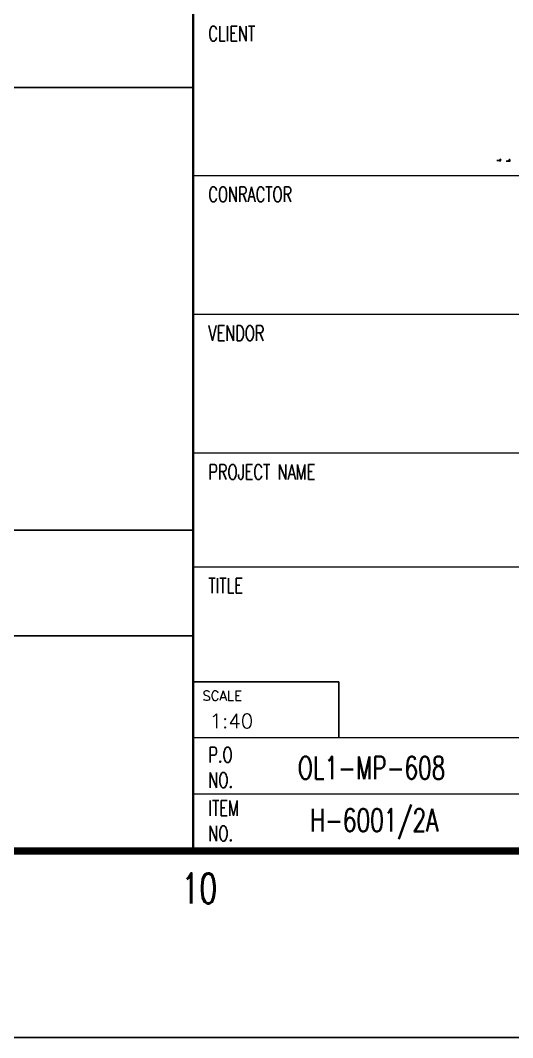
# Model space of a CAD drawing. Header units: millimetres. Extents: x 0 to 232280, y -26939 to 23794.
# Drawn here: x 82813 to 84679, y -26939 to -23082 of the extents above; entities that cross this region are included whole.
import ezdxf
from ezdxf.enums import TextEntityAlignment as Align

# ---------------------------------------------------------------- set-up
doc = ezdxf.new("R2010")
doc.units = ezdxf.units.MM
doc.header["$LTSCALE"] = 30
doc.linetypes.add('HIDDEN2', pattern=[0.1875, 0.125, -0.0625])
for name, color, linetype in [('9', 2, 'HIDDEN2'), ('border', 130, 'Continuous'), ('CON-C', 4, 'Continuous'), ('TITLE', 7, 'Continuous')]:
    doc.layers.add(name, color=color, linetype=linetype)
doc.styles.add('ROMANS', font='ROMANS.shx', dxfattribs={"width": 0.8})
doc.styles.get("Standard").update_dxf_attribs({"font": 'romans.shx', "width": 0.8, "bigfont": 'whgtxt.shx'})

# ---------------------------------------------------------------- blocks, each defined once
blk = doc.blocks.new('TITLE')
at = {"color": 7, "lineweight": 0}
for p, q in [((699.671, 17.683), (699.671, 83.813)), ((699.671, 44.638), (823.671, 44.638)), ((699.671, 44.638), (823.671, 44.638)), ((699.671, 44.638), (823.671, 44.638)), ((699.671, 28.465), (823.671, 28.465)), ((731.528, 23.074), (699.671, 23.074))]:
    blk.add_line(p, q, dxfattribs=at)
at = {"color": 5}
for p, q in [((728.659, 83.126), (728.824, 83.291)), ((728.693, 83.121), (728.824, 83.252)), ((728.727, 83.117), (728.824, 83.214)), ((728.761, 83.113), (728.824, 83.176)), ((728.795, 83.108), (728.824, 83.138)), ((729.479, 83.067), (729.691, 83.278)), ((729.517, 83.067), (729.691, 83.24)), ((729.555, 83.067), (729.691, 83.202)), ((729.594, 83.067), (729.691, 83.164)), ((729.633, 83.068), (729.691, 83.126)), ((729.672, 83.069), (729.691, 83.087)), ((729.672, 83.069), (729.691, 83.087))]:
    blk.add_line(p, q, dxfattribs=at)
at = {"color": 7}
blk.add_line((841, 0), (0, 0), dxfattribs=at)
at = {"color": 7, "const_width": 0.707}
blk.add_lwpolyline([(28.293, 17.683), (823.671, 17.683)], dxfattribs=at)
at = {"layer": '9', "color": 5, "linetype": 'Continuous'}
blk.add_line((728.817, 83.106), (728.824, 83.113), dxfattribs=at)
for start, end in [(260.06458, 263.56714), (268.29686, 271.70314), (268.29686, 271.70314)]:
    blk.add_arc((729.509, 89.179), 6.113, start, end, dxfattribs=at)
at = {"layer": 'border', "color": 7, "linetype": 'Continuous', "lineweight": 0}
for p, q in [((699.671, 81.726), (823.671, 81.726)), ((699.671, 68.573), (823.671, 68.573)), ((699.671, 55.42), (823.671, 55.42))]:
    blk.add_line(p, q, dxfattribs=at)
at = {"layer": 'TITLE'}
for p, q in [((699.671, 33.733), (713.472, 33.733)), ((713.472, 33.733), (713.472, 28.465))]:
    blk.add_line(p, q, dxfattribs=at)
at = {"layer": 'TITLE', "color": 7, "lineweight": 0}
blk.add_lwpolyline([(699.671, 17.683, 0.216, 0.216, 0), (699.671, 143.966, 0, 0, 0), (823.671, 143.966, 0, 0, 0)], format="xyseb", dxfattribs=at)
at = {"layer": 'TITLE', "lineweight": 0, "const_width": 0.14}
blk.add_lwpolyline([(699.671, 33.733), (699.671, 28.465)], dxfattribs=at)
at = {"color": 7, "lineweight": 0, "style": 'ROMANS', "width": 0.7}
for s, height, p in [('CLIENT', 1.4376, (701.108, 94.45)), ('CONRACTOR', 1.4376, (701.108, 79.21)), ('VENDOR', 1.4376, (701.108, 66.057)), ('PROJECT NAME', 1.43761, (701.108, 52.904)), ('TITLE', 1.4376, (701.108, 42.122)), ('P.O', 1.4376, (701.108, 26.091)), ('NO.', 1.4376, (701.108, 23.695)), ('ITEM', 1.4376, (701.108, 21.034)), ('NO.', 1.4376, (701.108, 18.638))]:
    blk.add_text(s, height=height, dxfattribs=at).set_placement(p)
at = {"lineweight": 0, "style": 'ROMANS', "width": 0.7}
for s, p in [('OL1-MP-608', (716.577, 24.496)), ('H-6001/2A', (716.821, 19.533))]:
    blk.add_text(s, height=2.1564, dxfattribs=at).set_placement(p, align=Align.CENTER)
at = {"color": 7, "style": 'ROMANS', "width": 0.7}
blk.add_text('10', height=2.8293, dxfattribs=at).set_placement((700.244, 14.146), align=Align.MIDDLE)
at = {"layer": 'TITLE', "lineweight": 0}
blk.add_text('SCALE', height=0.9201, dxfattribs=at).set_placement((702.412, 31.949), align=Align.CENTER)

msp = doc.modelspace()

# ---------------------------------------------------------------- linework, layer by layer
at = {"color": 7, "lineweight": 0}
msp.add_line((83468.18, -25800.8), (84020.22, -25800.8), dxfattribs=at)
at = {"layer": 'CON-C'}
for p, q in [((78191.94, -23337.04), (83468.18, -23337.04)), ((78191.94, -25015.92), (83468.18, -25015.92)), ((78191.94, -25415.92), (83468.18, -25415.92)), ((78191.94, -26232.09), (83468.18, -26232.09))]:
    msp.add_line(p, q, dxfattribs=at)

# ---------------------------------------------------------------- block references
at = {"linetype": 'ByBlock', "xscale": 39.99999999599994, "yscale": 39.99999999599994, "zscale": 39.99999999599994}
msp.add_blockref('TITLE', (55481.35, -26939.4), dxfattribs=at)

# ---------------------------------------------------------------- texts
at = {"color": 2, "lineweight": 0}
msp.add_text('1:40', height=55.204, dxfattribs=at).set_placement((83612.74, -25766.36), align=Align.CENTER)

doc.saveas('drawing.dxf')
